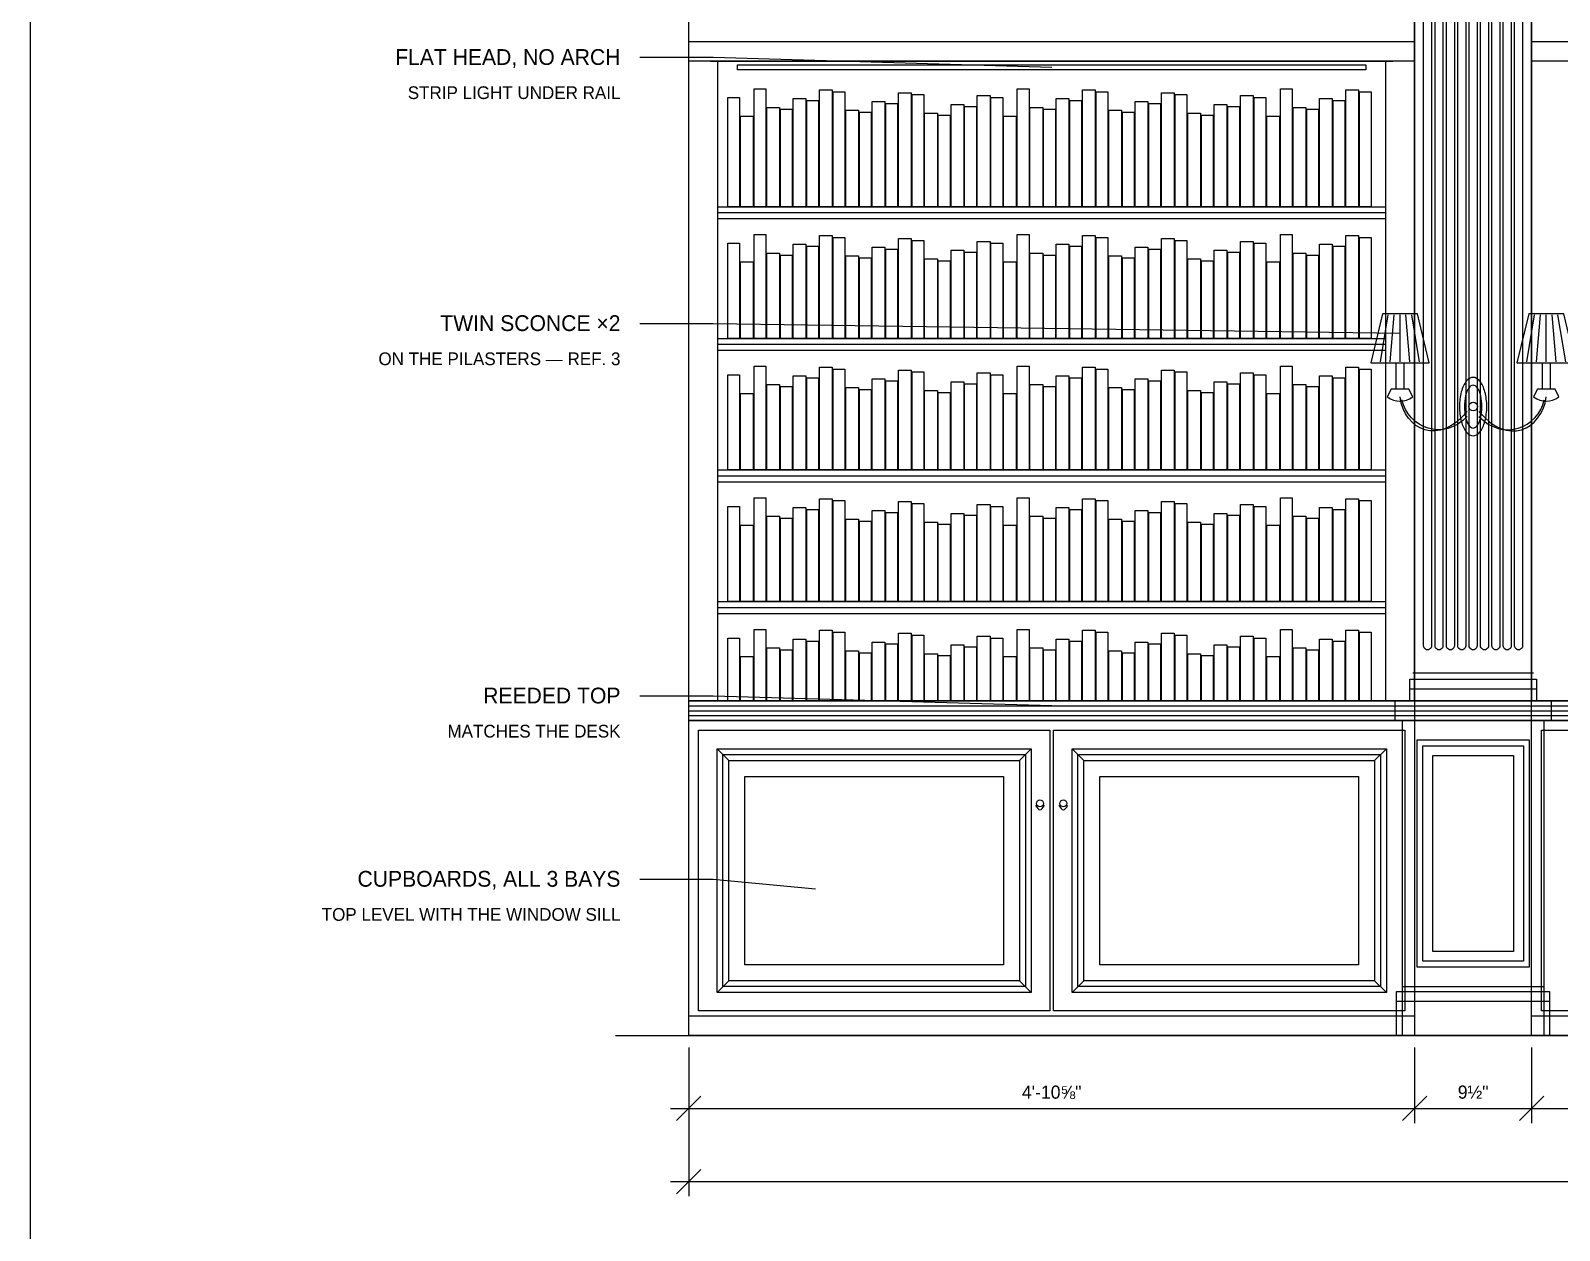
# Model space of a CAD drawing. Header units: inches. Extents: x 0.3 to 16.2, y 0.3 to 11.4.
# Drawn here: x 0.315 to 5.254, y 5.363 to 9.24 of the extents above; entities that cross this region are included whole.
import ezdxf
from ezdxf.enums import TextEntityAlignment as Align

# ---------------------------------------------------------------- set-up
doc = ezdxf.new("R2010")
doc.units = ezdxf.units.IN
doc.header["$LTSCALE"] = 0.009843
doc.header["$MEASUREMENT"] = 0
for name, color, linetype in [('DIMENSIONS', 1, 'Continuous'), ('GEOMETRY', 7, 'Continuous'), ('TEXT', 7, 'Continuous')]:
    doc.layers.add(name, color=color, linetype=linetype)

msp = doc.modelspace()

# ---------------------------------------------------------------- linework, layer by layer
at = {"layer": 'DIMENSIONS'}
for p, q in [((2.4409, 5.9543), (2.4409, 5.7102)), ((2.4409, 5.9543), (2.4409, 5.474)), ((4.7858, 5.9543), (4.7858, 5.7102)), ((5.1638, 5.9543), (5.1638, 5.7102)), ((2.4016, 5.7181), (2.4803, 5.7969)), ((4.7465, 5.7181), (4.8252, 5.7969)), ((5.1244, 5.7181), (5.2031, 5.7969)), ((2.3819, 5.7575), (9.6606, 5.7575)), ((2.4016, 5.4819), (2.4803, 5.5606)), ((2.3819, 5.5213), (9.6606, 5.5213))]:
    msp.add_line(p, q, dxfattribs=at)
at = {"layer": 'GEOMETRY'}
for p, q in [((2.5118, 9.1417), (4.715, 9.1417)), ((2.5354, 8.652), (4.6913, 8.652)), ((4.6756, 8.1701), (4.7008, 8.3213)), ((4.7071, 8.1701), (4.7197, 8.3213)), ((4.7386, 8.1701), (4.7386, 8.3213)), ((4.7701, 8.1701), (4.7575, 8.3213)), ((4.8016, 8.1701), (4.7764, 8.3213)), ((5.148, 8.1701), (5.1732, 8.3213)), ((5.1795, 8.1701), (5.1921, 8.3213)), ((5.211, 8.1701), (5.211, 8.3213)), ((5.2425, 8.1701), (5.2299, 8.3213)), ((5.274, 8.1701), (5.2488, 8.3213)), ((2.5354, 8.2268), (4.6913, 8.2268)), ((2.5354, 7.8016), (4.6913, 7.8016)), ((2.5354, 7.3764), (4.6913, 7.3764)), ((4.7795, 7.1654), (5.1701, 7.1654)), ((4.7701, 7.1134), (5.1795, 7.1134)), ((2.4409, 7.0583), (4.7858, 7.0583)), ((2.4409, 7.0425), (4.7858, 7.0425)), ((2.4409, 7.0268), (4.7858, 7.0268)), ((4.7228, 7.0583), (5.2268, 7.0583)), ((4.7228, 7.0425), (5.2268, 7.0425)), ((4.7228, 7.0268), (5.2268, 7.0268)), ((5.1638, 7.0583), (7.1937, 7.0583)), ((5.1638, 7.0425), (7.1937, 7.0425)), ((5.1638, 7.0268), (7.1937, 7.0268)), ((2.5323, 6.9197), (2.5701, 6.8819)), ((3.5472, 6.9197), (3.5094, 6.8819)), ((3.6795, 6.9197), (3.7173, 6.8819)), ((4.6945, 6.9197), (4.6567, 6.8819)), ((2.5323, 6.1323), (2.5701, 6.1701)), ((3.5472, 6.1323), (3.5094, 6.1701)), ((3.6795, 6.1323), (3.7173, 6.1701)), ((4.6945, 6.1323), (4.6567, 6.1701)), ((4.7465, 6.1512), (5.2031, 6.1512)), ((4.7276, 6.1039), (5.222, 6.1039)), ((2.4409, 6.0567), (4.7858, 6.0567)), ((5.1638, 6.0567), (7.1937, 6.0567)), ((2.2047, 5.9937), (9.8378, 5.9937))]:
    msp.add_line(p, q, dxfattribs=at)
for points in [[(0.315, 11.378), (16.2205, 11.378), (16.2205, 0.315), (0.315, 0.315), (0.315, 11.378)], [(2.4409, 9.8346), (4.7858, 9.8346), (4.7858, 7.074), (2.4409, 7.074), (2.4409, 9.8346)], [(4.7858, 9.8346), (5.1638, 9.8346), (5.1638, 7.074), (4.7858, 7.074), (4.7858, 9.8346)], [(5.1638, 9.8346), (7.1937, 9.8346), (7.1937, 7.074), (5.1638, 7.074), (5.1638, 9.8346)], [(4.815, 7.2522), (4.815, 9.5541)], [(4.8407, 9.5541), (4.8407, 7.2522)], [(4.8517, 7.2522), (4.8517, 9.5541)], [(4.8774, 9.5541), (4.8774, 7.2522)], [(4.8885, 7.2522), (4.8885, 9.5541)], [(4.9142, 9.5541), (4.9142, 7.2522)], [(4.9252, 7.2522), (4.9252, 9.5541)], [(4.9509, 9.5541), (4.9509, 7.2522)], [(4.9619, 7.2522), (4.9619, 9.5541)], [(4.9877, 9.5541), (4.9877, 7.2522)], [(4.9987, 7.2522), (4.9987, 9.5541)], [(5.0244, 9.5541), (5.0244, 7.2522)], [(5.0354, 7.2522), (5.0354, 9.5541)], [(5.0611, 9.5541), (5.0611, 7.2522)], [(5.0722, 7.2522), (5.0722, 9.5541)], [(5.0979, 9.5541), (5.0979, 7.2522)], [(5.1089, 7.2522), (5.1089, 9.5541)], [(5.1346, 9.5541), (5.1346, 7.2522)], [(2.4409, 9.2047), (4.7858, 9.2047), (4.7858, 9.1417), (2.4409, 9.1417), (2.4409, 9.2047)], [(5.1638, 9.2047), (7.1937, 9.2047), (7.1937, 9.1417), (5.1638, 9.1417), (5.1638, 9.2047)], [(3.6134, 9.1213), (2.5197, 9.1528), (2.2835, 9.1528)], [(2.5354, 9.1417), (4.6913, 9.1417), (4.6913, 7.074), (2.5354, 7.074), (2.5354, 9.1417)], [(2.5984, 9.1291), (4.6283, 9.1291), (4.6283, 9.1134), (2.5984, 9.1134), (2.5984, 9.1291)], [(2.652, 9.052), (2.6898, 9.052), (2.6898, 8.6709), (2.652, 8.6709), (2.652, 9.052)], [(2.863, 9.0488), (2.9039, 9.0488), (2.9039, 8.6709), (2.863, 8.6709), (2.863, 9.0488)], [(2.9071, 9.0425), (2.9449, 9.0425), (2.9449, 8.6709), (2.9071, 8.6709), (2.9071, 9.0425)], [(3.1181, 9.0394), (3.1591, 9.0394), (3.1591, 8.6709), (3.1181, 8.6709), (3.1181, 9.0394)], [(3.5024, 9.052), (3.5402, 9.052), (3.5402, 8.6709), (3.5024, 8.6709), (3.5024, 9.052)], [(3.7134, 9.0488), (3.7543, 9.0488), (3.7543, 8.6709), (3.7134, 8.6709), (3.7134, 9.0488)], [(3.7575, 9.0425), (3.7953, 9.0425), (3.7953, 8.6709), (3.7575, 8.6709), (3.7575, 9.0425)], [(3.9685, 9.0394), (4.0094, 9.0394), (4.0094, 8.6709), (3.9685, 8.6709), (3.9685, 9.0394)], [(4.3528, 9.052), (4.3906, 9.052), (4.3906, 8.6709), (4.3528, 8.6709), (4.3528, 9.052)], [(4.5638, 9.0488), (4.6047, 9.0488), (4.6047, 8.6709), (4.5638, 8.6709), (4.5638, 9.0488)], [(4.6079, 9.0425), (4.6457, 9.0425), (4.6457, 8.6709), (4.6079, 8.6709), (4.6079, 9.0425)], [(2.5669, 9.0236), (2.6047, 9.0236), (2.6047, 8.6709), (2.5669, 8.6709), (2.5669, 9.0236)], [(2.6929, 8.9921), (2.7339, 8.9921), (2.7339, 8.6709), (2.6929, 8.6709), (2.6929, 8.9921)], [(2.778, 9.0205), (2.8189, 9.0205), (2.8189, 8.6709), (2.778, 8.6709), (2.778, 9.0205)], [(2.822, 9.0142), (2.8598, 9.0142), (2.8598, 8.6709), (2.822, 8.6709), (2.822, 9.0142)], [(3.0331, 9.011), (3.074, 9.011), (3.074, 8.6709), (3.0331, 8.6709), (3.0331, 9.011)], [(3.0772, 9.0047), (3.115, 9.0047), (3.115, 8.6709), (3.0772, 8.6709), (3.0772, 9.0047)], [(3.1622, 9.0331), (3.2, 9.0331), (3.2, 8.6709), (3.1622, 8.6709), (3.1622, 9.0331)], [(3.2882, 9.0016), (3.3291, 9.0016), (3.3291, 8.6709), (3.2882, 8.6709), (3.2882, 9.0016)], [(3.3323, 8.9953), (3.3701, 8.9953), (3.3701, 8.6709), (3.3323, 8.6709), (3.3323, 8.9953)], [(3.3732, 9.0299), (3.4142, 9.0299), (3.4142, 8.6709), (3.3732, 8.6709), (3.3732, 9.0299)], [(3.4173, 9.0236), (3.4551, 9.0236), (3.4551, 8.6709), (3.4173, 8.6709), (3.4173, 9.0236)], [(3.5433, 8.9921), (3.5843, 8.9921), (3.5843, 8.6709), (3.5433, 8.6709), (3.5433, 8.9921)], [(3.6283, 9.0205), (3.6693, 9.0205), (3.6693, 8.6709), (3.6283, 8.6709), (3.6283, 9.0205)], [(3.6724, 9.0142), (3.7102, 9.0142), (3.7102, 8.6709), (3.6724, 8.6709), (3.6724, 9.0142)], [(3.8835, 9.011), (3.9244, 9.011), (3.9244, 8.6709), (3.8835, 8.6709), (3.8835, 9.011)], [(3.9276, 9.0047), (3.9654, 9.0047), (3.9654, 8.6709), (3.9276, 8.6709), (3.9276, 9.0047)], [(4.0126, 9.0331), (4.0504, 9.0331), (4.0504, 8.6709), (4.0126, 8.6709), (4.0126, 9.0331)], [(4.1386, 9.0016), (4.1795, 9.0016), (4.1795, 8.6709), (4.1386, 8.6709), (4.1386, 9.0016)], [(4.1827, 8.9953), (4.2205, 8.9953), (4.2205, 8.6709), (4.1827, 8.6709), (4.1827, 8.9953)], [(4.2236, 9.0299), (4.2646, 9.0299), (4.2646, 8.6709), (4.2236, 8.6709), (4.2236, 9.0299)], [(4.2677, 9.0236), (4.3055, 9.0236), (4.3055, 8.6709), (4.2677, 8.6709), (4.2677, 9.0236)], [(4.3937, 8.9921), (4.4346, 8.9921), (4.4346, 8.6709), (4.3937, 8.6709), (4.3937, 8.9921)], [(4.4787, 9.0205), (4.5197, 9.0205), (4.5197, 8.6709), (4.4787, 8.6709), (4.4787, 9.0205)], [(4.5228, 9.0142), (4.5606, 9.0142), (4.5606, 8.6709), (4.5228, 8.6709), (4.5228, 9.0142)], [(2.6079, 8.9638), (2.6488, 8.9638), (2.6488, 8.6709), (2.6079, 8.6709), (2.6079, 8.9638)], [(2.737, 8.9858), (2.7748, 8.9858), (2.7748, 8.6709), (2.737, 8.6709), (2.737, 8.9858)], [(2.948, 8.9827), (2.989, 8.9827), (2.989, 8.6709), (2.948, 8.6709), (2.948, 8.9827)], [(2.9921, 8.9764), (3.0299, 8.9764), (3.0299, 8.6709), (2.9921, 8.6709), (2.9921, 8.9764)], [(3.2031, 8.9732), (3.2441, 8.9732), (3.2441, 8.6709), (3.2031, 8.6709), (3.2031, 8.9732)], [(3.2472, 8.9669), (3.285, 8.9669), (3.285, 8.6709), (3.2472, 8.6709), (3.2472, 8.9669)], [(3.4583, 8.9638), (3.4992, 8.9638), (3.4992, 8.6709), (3.4583, 8.6709), (3.4583, 8.9638)], [(3.5874, 8.9858), (3.6252, 8.9858), (3.6252, 8.6709), (3.5874, 8.6709), (3.5874, 8.9858)], [(3.7984, 8.9827), (3.8394, 8.9827), (3.8394, 8.6709), (3.7984, 8.6709), (3.7984, 8.9827)], [(3.8425, 8.9764), (3.8803, 8.9764), (3.8803, 8.6709), (3.8425, 8.6709), (3.8425, 8.9764)], [(4.0535, 8.9732), (4.0945, 8.9732), (4.0945, 8.6709), (4.0535, 8.6709), (4.0535, 8.9732)], [(4.0976, 8.9669), (4.1354, 8.9669), (4.1354, 8.6709), (4.0976, 8.6709), (4.0976, 8.9669)], [(4.3087, 8.9638), (4.3496, 8.9638), (4.3496, 8.6709), (4.3087, 8.6709), (4.3087, 8.9638)], [(4.4378, 8.9858), (4.4756, 8.9858), (4.4756, 8.6709), (4.4378, 8.6709), (4.4378, 8.9858)], [(2.5354, 8.6709), (4.6913, 8.6709), (4.6913, 8.6315), (2.5354, 8.6315), (2.5354, 8.6709)], [(2.5669, 8.5528), (2.6047, 8.5528), (2.6047, 8.2457), (2.5669, 8.2457), (2.5669, 8.5528)], [(2.652, 8.5811), (2.6898, 8.5811), (2.6898, 8.2457), (2.652, 8.2457), (2.652, 8.5811)], [(2.778, 8.5496), (2.8189, 8.5496), (2.8189, 8.2457), (2.778, 8.2457), (2.778, 8.5496)], [(2.863, 8.578), (2.9039, 8.578), (2.9039, 8.2457), (2.863, 8.2457), (2.863, 8.578)], [(2.9071, 8.5717), (2.9449, 8.5717), (2.9449, 8.2457), (2.9071, 8.2457), (2.9071, 8.5717)], [(3.1181, 8.5685), (3.1591, 8.5685), (3.1591, 8.2457), (3.1181, 8.2457), (3.1181, 8.5685)], [(3.1622, 8.5622), (3.2, 8.5622), (3.2, 8.2457), (3.1622, 8.2457), (3.1622, 8.5622)], [(3.3732, 8.5591), (3.4142, 8.5591), (3.4142, 8.2457), (3.3732, 8.2457), (3.3732, 8.5591)], [(3.4173, 8.5528), (3.4551, 8.5528), (3.4551, 8.2457), (3.4173, 8.2457), (3.4173, 8.5528)], [(3.5024, 8.5811), (3.5402, 8.5811), (3.5402, 8.2457), (3.5024, 8.2457), (3.5024, 8.5811)], [(3.6283, 8.5496), (3.6693, 8.5496), (3.6693, 8.2457), (3.6283, 8.2457), (3.6283, 8.5496)], [(3.7134, 8.578), (3.7543, 8.578), (3.7543, 8.2457), (3.7134, 8.2457), (3.7134, 8.578)], [(3.7575, 8.5717), (3.7953, 8.5717), (3.7953, 8.2457), (3.7575, 8.2457), (3.7575, 8.5717)], [(3.9685, 8.5685), (4.0094, 8.5685), (4.0094, 8.2457), (3.9685, 8.2457), (3.9685, 8.5685)], [(4.0126, 8.5622), (4.0504, 8.5622), (4.0504, 8.2457), (4.0126, 8.2457), (4.0126, 8.5622)], [(4.2236, 8.5591), (4.2646, 8.5591), (4.2646, 8.2457), (4.2236, 8.2457), (4.2236, 8.5591)], [(4.2677, 8.5528), (4.3055, 8.5528), (4.3055, 8.2457), (4.2677, 8.2457), (4.2677, 8.5528)], [(4.3528, 8.5811), (4.3906, 8.5811), (4.3906, 8.2457), (4.3528, 8.2457), (4.3528, 8.5811)], [(4.4787, 8.5496), (4.5197, 8.5496), (4.5197, 8.2457), (4.4787, 8.2457), (4.4787, 8.5496)], [(4.5638, 8.578), (4.6047, 8.578), (4.6047, 8.2457), (4.5638, 8.2457), (4.5638, 8.578)], [(4.6079, 8.5717), (4.6457, 8.5717), (4.6457, 8.2457), (4.6079, 8.2457), (4.6079, 8.5717)], [(2.6929, 8.5213), (2.7339, 8.5213), (2.7339, 8.2457), (2.6929, 8.2457), (2.6929, 8.5213)], [(2.737, 8.515), (2.7748, 8.515), (2.7748, 8.2457), (2.737, 8.2457), (2.737, 8.515)], [(2.822, 8.5433), (2.8598, 8.5433), (2.8598, 8.2457), (2.822, 8.2457), (2.822, 8.5433)], [(2.948, 8.5118), (2.989, 8.5118), (2.989, 8.2457), (2.948, 8.2457), (2.948, 8.5118)], [(2.9921, 8.5055), (3.0299, 8.5055), (3.0299, 8.2457), (2.9921, 8.2457), (2.9921, 8.5055)], [(3.0331, 8.5402), (3.074, 8.5402), (3.074, 8.2457), (3.0331, 8.2457), (3.0331, 8.5402)], [(3.0772, 8.5339), (3.115, 8.5339), (3.115, 8.2457), (3.0772, 8.2457), (3.0772, 8.5339)], [(3.2031, 8.5024), (3.2441, 8.5024), (3.2441, 8.2457), (3.2031, 8.2457), (3.2031, 8.5024)], [(3.2472, 8.4961), (3.285, 8.4961), (3.285, 8.2457), (3.2472, 8.2457), (3.2472, 8.4961)], [(3.2882, 8.5307), (3.3291, 8.5307), (3.3291, 8.2457), (3.2882, 8.2457), (3.2882, 8.5307)], [(3.3323, 8.5244), (3.3701, 8.5244), (3.3701, 8.2457), (3.3323, 8.2457), (3.3323, 8.5244)], [(3.5433, 8.5213), (3.5843, 8.5213), (3.5843, 8.2457), (3.5433, 8.2457), (3.5433, 8.5213)], [(3.5874, 8.515), (3.6252, 8.515), (3.6252, 8.2457), (3.5874, 8.2457), (3.5874, 8.515)], [(3.6724, 8.5433), (3.7102, 8.5433), (3.7102, 8.2457), (3.6724, 8.2457), (3.6724, 8.5433)], [(3.7984, 8.5118), (3.8394, 8.5118), (3.8394, 8.2457), (3.7984, 8.2457), (3.7984, 8.5118)], [(3.8425, 8.5055), (3.8803, 8.5055), (3.8803, 8.2457), (3.8425, 8.2457), (3.8425, 8.5055)], [(3.8835, 8.5402), (3.9244, 8.5402), (3.9244, 8.2457), (3.8835, 8.2457), (3.8835, 8.5402)], [(3.9276, 8.5339), (3.9654, 8.5339), (3.9654, 8.2457), (3.9276, 8.2457), (3.9276, 8.5339)], [(4.0535, 8.5024), (4.0945, 8.5024), (4.0945, 8.2457), (4.0535, 8.2457), (4.0535, 8.5024)], [(4.0976, 8.4961), (4.1354, 8.4961), (4.1354, 8.2457), (4.0976, 8.2457), (4.0976, 8.4961)], [(4.1386, 8.5307), (4.1795, 8.5307), (4.1795, 8.2457), (4.1386, 8.2457), (4.1386, 8.5307)], [(4.1827, 8.5244), (4.2205, 8.5244), (4.2205, 8.2457), (4.1827, 8.2457), (4.1827, 8.5244)], [(4.3937, 8.5213), (4.4346, 8.5213), (4.4346, 8.2457), (4.3937, 8.2457), (4.3937, 8.5213)], [(4.4378, 8.515), (4.4756, 8.515), (4.4756, 8.2457), (4.4378, 8.2457), (4.4378, 8.515)], [(4.5228, 8.5433), (4.5606, 8.5433), (4.5606, 8.2457), (4.5228, 8.2457), (4.5228, 8.5433)], [(2.6079, 8.4929), (2.6488, 8.4929), (2.6488, 8.2457), (2.6079, 8.2457), (2.6079, 8.4929)], [(3.4583, 8.4929), (3.4992, 8.4929), (3.4992, 8.2457), (3.4583, 8.2457), (3.4583, 8.4929)], [(4.3087, 8.4929), (4.3496, 8.4929), (4.3496, 8.2457), (4.3087, 8.2457), (4.3087, 8.4929)], [(4.6441, 8.1669), (4.8331, 8.1669), (4.7953, 8.3244), (4.6819, 8.3244), (4.6441, 8.1669)], [(5.1165, 8.1669), (5.3055, 8.1669), (5.2677, 8.3244), (5.1543, 8.3244), (5.1165, 8.1669)], [(4.7386, 8.2614), (2.5197, 8.2929), (2.2835, 8.2929)], [(2.5354, 8.2457), (4.6913, 8.2457), (4.6913, 8.2063), (2.5354, 8.2063), (2.5354, 8.2457)], [(2.652, 8.1559), (2.6898, 8.1559), (2.6898, 7.8205), (2.652, 7.8205), (2.652, 8.1559)], [(2.863, 8.1528), (2.9039, 8.1528), (2.9039, 7.8205), (2.863, 7.8205), (2.863, 8.1528)], [(3.5024, 8.1559), (3.5402, 8.1559), (3.5402, 7.8205), (3.5024, 7.8205), (3.5024, 8.1559)], [(3.7134, 8.1528), (3.7543, 8.1528), (3.7543, 7.8205), (3.7134, 7.8205), (3.7134, 8.1528)], [(4.3528, 8.1559), (4.3906, 8.1559), (4.3906, 7.8205), (4.3528, 7.8205), (4.3528, 8.1559)], [(4.5638, 8.1528), (4.6047, 8.1528), (4.6047, 7.8205), (4.5638, 7.8205), (4.5638, 8.1528)], [(4.726, 8.1669), (4.7512, 8.1669), (4.7512, 8.0819), (4.726, 8.0819), (4.726, 8.1669)], [(5.1984, 8.1669), (5.2236, 8.1669), (5.2236, 8.0819), (5.1984, 8.0819), (5.1984, 8.1669)], [(2.5669, 8.1276), (2.6047, 8.1276), (2.6047, 7.8205), (2.5669, 7.8205), (2.5669, 8.1276)], [(2.778, 8.1244), (2.8189, 8.1244), (2.8189, 7.8205), (2.778, 7.8205), (2.778, 8.1244)], [(2.822, 8.1181), (2.8598, 8.1181), (2.8598, 7.8205), (2.822, 7.8205), (2.822, 8.1181)], [(2.9071, 8.1465), (2.9449, 8.1465), (2.9449, 7.8205), (2.9071, 7.8205), (2.9071, 8.1465)], [(3.0331, 8.115), (3.074, 8.115), (3.074, 7.8205), (3.0331, 7.8205), (3.0331, 8.115)], [(3.0772, 8.1087), (3.115, 8.1087), (3.115, 7.8205), (3.0772, 7.8205), (3.0772, 8.1087)], [(3.1181, 8.1433), (3.1591, 8.1433), (3.1591, 7.8205), (3.1181, 7.8205), (3.1181, 8.1433)], [(3.1622, 8.137), (3.2, 8.137), (3.2, 7.8205), (3.1622, 7.8205), (3.1622, 8.137)], [(3.2882, 8.1055), (3.3291, 8.1055), (3.3291, 7.8205), (3.2882, 7.8205), (3.2882, 8.1055)], [(3.3732, 8.1339), (3.4142, 8.1339), (3.4142, 7.8205), (3.3732, 7.8205), (3.3732, 8.1339)], [(3.4173, 8.1276), (3.4551, 8.1276), (3.4551, 7.8205), (3.4173, 7.8205), (3.4173, 8.1276)], [(3.6283, 8.1244), (3.6693, 8.1244), (3.6693, 7.8205), (3.6283, 7.8205), (3.6283, 8.1244)], [(3.6724, 8.1181), (3.7102, 8.1181), (3.7102, 7.8205), (3.6724, 7.8205), (3.6724, 8.1181)], [(3.7575, 8.1465), (3.7953, 8.1465), (3.7953, 7.8205), (3.7575, 7.8205), (3.7575, 8.1465)], [(3.8835, 8.115), (3.9244, 8.115), (3.9244, 7.8205), (3.8835, 7.8205), (3.8835, 8.115)], [(3.9276, 8.1087), (3.9654, 8.1087), (3.9654, 7.8205), (3.9276, 7.8205), (3.9276, 8.1087)], [(3.9685, 8.1433), (4.0094, 8.1433), (4.0094, 7.8205), (3.9685, 7.8205), (3.9685, 8.1433)], [(4.0126, 8.137), (4.0504, 8.137), (4.0504, 7.8205), (4.0126, 7.8205), (4.0126, 8.137)], [(4.1386, 8.1055), (4.1795, 8.1055), (4.1795, 7.8205), (4.1386, 7.8205), (4.1386, 8.1055)], [(4.2236, 8.1339), (4.2646, 8.1339), (4.2646, 7.8205), (4.2236, 7.8205), (4.2236, 8.1339)], [(4.2677, 8.1276), (4.3055, 8.1276), (4.3055, 7.8205), (4.2677, 7.8205), (4.2677, 8.1276)], [(4.4787, 8.1244), (4.5197, 8.1244), (4.5197, 7.8205), (4.4787, 7.8205), (4.4787, 8.1244)], [(4.5228, 8.1181), (4.5606, 8.1181), (4.5606, 7.8205), (4.5228, 7.8205), (4.5228, 8.1181)], [(4.6079, 8.1465), (4.6457, 8.1465), (4.6457, 7.8205), (4.6079, 7.8205), (4.6079, 8.1465)], [(2.6079, 8.0677), (2.6488, 8.0677), (2.6488, 7.8205), (2.6079, 7.8205), (2.6079, 8.0677)], [(2.6929, 8.0961), (2.7339, 8.0961), (2.7339, 7.8205), (2.6929, 7.8205), (2.6929, 8.0961)], [(2.737, 8.0898), (2.7748, 8.0898), (2.7748, 7.8205), (2.737, 7.8205), (2.737, 8.0898)], [(2.948, 8.0866), (2.989, 8.0866), (2.989, 7.8205), (2.948, 7.8205), (2.948, 8.0866)], [(2.9921, 8.0803), (3.0299, 8.0803), (3.0299, 7.8205), (2.9921, 7.8205), (2.9921, 8.0803)], [(3.2031, 8.0772), (3.2441, 8.0772), (3.2441, 7.8205), (3.2031, 7.8205), (3.2031, 8.0772)], [(3.2472, 8.0709), (3.285, 8.0709), (3.285, 7.8205), (3.2472, 7.8205), (3.2472, 8.0709)], [(3.3323, 8.0992), (3.3701, 8.0992), (3.3701, 7.8205), (3.3323, 7.8205), (3.3323, 8.0992)], [(3.4583, 8.0677), (3.4992, 8.0677), (3.4992, 7.8205), (3.4583, 7.8205), (3.4583, 8.0677)], [(3.5433, 8.0961), (3.5843, 8.0961), (3.5843, 7.8205), (3.5433, 7.8205), (3.5433, 8.0961)], [(3.5874, 8.0898), (3.6252, 8.0898), (3.6252, 7.8205), (3.5874, 7.8205), (3.5874, 8.0898)], [(3.7984, 8.0866), (3.8394, 8.0866), (3.8394, 7.8205), (3.7984, 7.8205), (3.7984, 8.0866)], [(3.8425, 8.0803), (3.8803, 8.0803), (3.8803, 7.8205), (3.8425, 7.8205), (3.8425, 8.0803)], [(4.0535, 8.0772), (4.0945, 8.0772), (4.0945, 7.8205), (4.0535, 7.8205), (4.0535, 8.0772)], [(4.0976, 8.0709), (4.1354, 8.0709), (4.1354, 7.8205), (4.0976, 7.8205), (4.0976, 8.0709)], [(4.1827, 8.0992), (4.2205, 8.0992), (4.2205, 7.8205), (4.1827, 7.8205), (4.1827, 8.0992)], [(4.3087, 8.0677), (4.3496, 8.0677), (4.3496, 7.8205), (4.3087, 7.8205), (4.3087, 8.0677)], [(4.3937, 8.0961), (4.4346, 8.0961), (4.4346, 7.8205), (4.3937, 7.8205), (4.3937, 8.0961)], [(4.4378, 8.0898), (4.4756, 8.0898), (4.4756, 7.8205), (4.4378, 7.8205), (4.4378, 8.0898)], [(4.7795, 8.0567), (4.7669, 8.0819), (4.7102, 8.0819), (4.6976, 8.0567)], [(5.252, 8.0567), (5.2394, 8.0819), (5.1827, 8.0819), (5.1701, 8.0567)], [(2.5354, 7.8205), (4.6913, 7.8205), (4.6913, 7.7811), (2.5354, 7.7811), (2.5354, 7.8205)], [(2.652, 7.7307), (2.6898, 7.7307), (2.6898, 7.3953), (2.652, 7.3953), (2.652, 7.7307)], [(2.863, 7.7276), (2.9039, 7.7276), (2.9039, 7.3953), (2.863, 7.3953), (2.863, 7.7276)], [(2.9071, 7.7213), (2.9449, 7.7213), (2.9449, 7.3953), (2.9071, 7.3953), (2.9071, 7.7213)], [(3.1181, 7.7181), (3.1591, 7.7181), (3.1591, 7.3953), (3.1181, 7.3953), (3.1181, 7.7181)], [(3.1622, 7.7118), (3.2, 7.7118), (3.2, 7.3953), (3.1622, 7.3953), (3.1622, 7.7118)], [(3.3732, 7.7087), (3.4142, 7.7087), (3.4142, 7.3953), (3.3732, 7.3953), (3.3732, 7.7087)], [(3.5024, 7.7307), (3.5402, 7.7307), (3.5402, 7.3953), (3.5024, 7.3953), (3.5024, 7.7307)], [(3.7134, 7.7276), (3.7543, 7.7276), (3.7543, 7.3953), (3.7134, 7.3953), (3.7134, 7.7276)], [(3.7575, 7.7213), (3.7953, 7.7213), (3.7953, 7.3953), (3.7575, 7.3953), (3.7575, 7.7213)], [(3.9685, 7.7181), (4.0094, 7.7181), (4.0094, 7.3953), (3.9685, 7.3953), (3.9685, 7.7181)], [(4.0126, 7.7118), (4.0504, 7.7118), (4.0504, 7.3953), (4.0126, 7.3953), (4.0126, 7.7118)], [(4.2236, 7.7087), (4.2646, 7.7087), (4.2646, 7.3953), (4.2236, 7.3953), (4.2236, 7.7087)], [(4.3528, 7.7307), (4.3906, 7.7307), (4.3906, 7.3953), (4.3528, 7.3953), (4.3528, 7.7307)], [(4.5638, 7.7276), (4.6047, 7.7276), (4.6047, 7.3953), (4.5638, 7.3953), (4.5638, 7.7276)], [(4.6079, 7.7213), (4.6457, 7.7213), (4.6457, 7.3953), (4.6079, 7.3953), (4.6079, 7.7213)], [(2.5669, 7.7024), (2.6047, 7.7024), (2.6047, 7.3953), (2.5669, 7.3953), (2.5669, 7.7024)], [(2.6929, 7.6709), (2.7339, 7.6709), (2.7339, 7.3953), (2.6929, 7.3953), (2.6929, 7.6709)], [(2.737, 7.6646), (2.7748, 7.6646), (2.7748, 7.3953), (2.737, 7.3953), (2.737, 7.6646)], [(2.778, 7.6992), (2.8189, 7.6992), (2.8189, 7.3953), (2.778, 7.3953), (2.778, 7.6992)], [(2.822, 7.6929), (2.8598, 7.6929), (2.8598, 7.3953), (2.822, 7.3953), (2.822, 7.6929)], [(2.948, 7.6614), (2.989, 7.6614), (2.989, 7.3953), (2.948, 7.3953), (2.948, 7.6614)], [(2.9921, 7.6551), (3.0299, 7.6551), (3.0299, 7.3953), (2.9921, 7.3953), (2.9921, 7.6551)], [(3.0331, 7.6898), (3.074, 7.6898), (3.074, 7.3953), (3.0331, 7.3953), (3.0331, 7.6898)], [(3.0772, 7.6835), (3.115, 7.6835), (3.115, 7.3953), (3.0772, 7.3953), (3.0772, 7.6835)], [(3.2882, 7.6803), (3.3291, 7.6803), (3.3291, 7.3953), (3.2882, 7.3953), (3.2882, 7.6803)], [(3.3323, 7.674), (3.3701, 7.674), (3.3701, 7.3953), (3.3323, 7.3953), (3.3323, 7.674)], [(3.4173, 7.7024), (3.4551, 7.7024), (3.4551, 7.3953), (3.4173, 7.3953), (3.4173, 7.7024)], [(3.5433, 7.6709), (3.5843, 7.6709), (3.5843, 7.3953), (3.5433, 7.3953), (3.5433, 7.6709)], [(3.5874, 7.6646), (3.6252, 7.6646), (3.6252, 7.3953), (3.5874, 7.3953), (3.5874, 7.6646)], [(3.6283, 7.6992), (3.6693, 7.6992), (3.6693, 7.3953), (3.6283, 7.3953), (3.6283, 7.6992)], [(3.6724, 7.6929), (3.7102, 7.6929), (3.7102, 7.3953), (3.6724, 7.3953), (3.6724, 7.6929)], [(3.7984, 7.6614), (3.8394, 7.6614), (3.8394, 7.3953), (3.7984, 7.3953), (3.7984, 7.6614)], [(3.8425, 7.6551), (3.8803, 7.6551), (3.8803, 7.3953), (3.8425, 7.3953), (3.8425, 7.6551)], [(3.8835, 7.6898), (3.9244, 7.6898), (3.9244, 7.3953), (3.8835, 7.3953), (3.8835, 7.6898)], [(3.9276, 7.6835), (3.9654, 7.6835), (3.9654, 7.3953), (3.9276, 7.3953), (3.9276, 7.6835)], [(4.1386, 7.6803), (4.1795, 7.6803), (4.1795, 7.3953), (4.1386, 7.3953), (4.1386, 7.6803)], [(4.1827, 7.674), (4.2205, 7.674), (4.2205, 7.3953), (4.1827, 7.3953), (4.1827, 7.674)], [(4.2677, 7.7024), (4.3055, 7.7024), (4.3055, 7.3953), (4.2677, 7.3953), (4.2677, 7.7024)], [(4.3937, 7.6709), (4.4346, 7.6709), (4.4346, 7.3953), (4.3937, 7.3953), (4.3937, 7.6709)], [(4.4378, 7.6646), (4.4756, 7.6646), (4.4756, 7.3953), (4.4378, 7.3953), (4.4378, 7.6646)], [(4.4787, 7.6992), (4.5197, 7.6992), (4.5197, 7.3953), (4.4787, 7.3953), (4.4787, 7.6992)], [(4.5228, 7.6929), (4.5606, 7.6929), (4.5606, 7.3953), (4.5228, 7.3953), (4.5228, 7.6929)], [(2.6079, 7.6425), (2.6488, 7.6425), (2.6488, 7.3953), (2.6079, 7.3953), (2.6079, 7.6425)], [(3.2031, 7.652), (3.2441, 7.652), (3.2441, 7.3953), (3.2031, 7.3953), (3.2031, 7.652)], [(3.2472, 7.6457), (3.285, 7.6457), (3.285, 7.3953), (3.2472, 7.3953), (3.2472, 7.6457)], [(3.4583, 7.6425), (3.4992, 7.6425), (3.4992, 7.3953), (3.4583, 7.3953), (3.4583, 7.6425)], [(4.0535, 7.652), (4.0945, 7.652), (4.0945, 7.3953), (4.0535, 7.3953), (4.0535, 7.652)], [(4.0976, 7.6457), (4.1354, 7.6457), (4.1354, 7.3953), (4.0976, 7.3953), (4.0976, 7.6457)], [(4.3087, 7.6425), (4.3496, 7.6425), (4.3496, 7.3953), (4.3087, 7.3953), (4.3087, 7.6425)], [(2.5354, 7.3953), (4.6913, 7.3953), (4.6913, 7.3559), (2.5354, 7.3559), (2.5354, 7.3953)], [(2.5669, 7.2772), (2.6047, 7.2772), (2.6047, 7.074), (2.5669, 7.074), (2.5669, 7.2772)], [(2.652, 7.3055), (2.6898, 7.3055), (2.6898, 7.074), (2.652, 7.074), (2.652, 7.3055)], [(2.778, 7.274), (2.8189, 7.274), (2.8189, 7.074), (2.778, 7.074), (2.778, 7.274)], [(2.822, 7.2677), (2.8598, 7.2677), (2.8598, 7.074), (2.822, 7.074), (2.822, 7.2677)], [(2.863, 7.3024), (2.9039, 7.3024), (2.9039, 7.074), (2.863, 7.074), (2.863, 7.3024)], [(2.9071, 7.2961), (2.9449, 7.2961), (2.9449, 7.074), (2.9071, 7.074), (2.9071, 7.2961)], [(3.0331, 7.2646), (3.074, 7.2646), (3.074, 7.074), (3.0331, 7.074), (3.0331, 7.2646)], [(3.1181, 7.2929), (3.1591, 7.2929), (3.1591, 7.074), (3.1181, 7.074), (3.1181, 7.2929)], [(3.1622, 7.2866), (3.2, 7.2866), (3.2, 7.074), (3.1622, 7.074), (3.1622, 7.2866)], [(3.3732, 7.2835), (3.4142, 7.2835), (3.4142, 7.074), (3.3732, 7.074), (3.3732, 7.2835)], [(3.4173, 7.2772), (3.4551, 7.2772), (3.4551, 7.074), (3.4173, 7.074), (3.4173, 7.2772)], [(3.5024, 7.3055), (3.5402, 7.3055), (3.5402, 7.074), (3.5024, 7.074), (3.5024, 7.3055)], [(3.6283, 7.274), (3.6693, 7.274), (3.6693, 7.074), (3.6283, 7.074), (3.6283, 7.274)], [(3.6724, 7.2677), (3.7102, 7.2677), (3.7102, 7.074), (3.6724, 7.074), (3.6724, 7.2677)], [(3.7134, 7.3024), (3.7543, 7.3024), (3.7543, 7.074), (3.7134, 7.074), (3.7134, 7.3024)], [(3.7575, 7.2961), (3.7953, 7.2961), (3.7953, 7.074), (3.7575, 7.074), (3.7575, 7.2961)], [(3.8835, 7.2646), (3.9244, 7.2646), (3.9244, 7.074), (3.8835, 7.074), (3.8835, 7.2646)], [(3.9685, 7.2929), (4.0094, 7.2929), (4.0094, 7.074), (3.9685, 7.074), (3.9685, 7.2929)], [(4.0126, 7.2866), (4.0504, 7.2866), (4.0504, 7.074), (4.0126, 7.074), (4.0126, 7.2866)], [(4.2236, 7.2835), (4.2646, 7.2835), (4.2646, 7.074), (4.2236, 7.074), (4.2236, 7.2835)], [(4.2677, 7.2772), (4.3055, 7.2772), (4.3055, 7.074), (4.2677, 7.074), (4.2677, 7.2772)], [(4.3528, 7.3055), (4.3906, 7.3055), (4.3906, 7.074), (4.3528, 7.074), (4.3528, 7.3055)], [(4.4787, 7.274), (4.5197, 7.274), (4.5197, 7.074), (4.4787, 7.074), (4.4787, 7.274)], [(4.5228, 7.2677), (4.5606, 7.2677), (4.5606, 7.074), (4.5228, 7.074), (4.5228, 7.2677)], [(4.5638, 7.3024), (4.6047, 7.3024), (4.6047, 7.074), (4.5638, 7.074), (4.5638, 7.3024)], [(4.6079, 7.2961), (4.6457, 7.2961), (4.6457, 7.074), (4.6079, 7.074), (4.6079, 7.2961)], [(2.6079, 7.2173), (2.6488, 7.2173), (2.6488, 7.074), (2.6079, 7.074), (2.6079, 7.2173)], [(2.6929, 7.2457), (2.7339, 7.2457), (2.7339, 7.074), (2.6929, 7.074), (2.6929, 7.2457)], [(2.737, 7.2394), (2.7748, 7.2394), (2.7748, 7.074), (2.737, 7.074), (2.737, 7.2394)], [(2.948, 7.2362), (2.989, 7.2362), (2.989, 7.074), (2.948, 7.074), (2.948, 7.2362)], [(2.9921, 7.2299), (3.0299, 7.2299), (3.0299, 7.074), (2.9921, 7.074), (2.9921, 7.2299)], [(3.0772, 7.2583), (3.115, 7.2583), (3.115, 7.074), (3.0772, 7.074), (3.0772, 7.2583)], [(3.2031, 7.2268), (3.2441, 7.2268), (3.2441, 7.074), (3.2031, 7.074), (3.2031, 7.2268)], [(3.2472, 7.2205), (3.285, 7.2205), (3.285, 7.074), (3.2472, 7.074), (3.2472, 7.2205)], [(3.2882, 7.2551), (3.3291, 7.2551), (3.3291, 7.074), (3.2882, 7.074), (3.2882, 7.2551)], [(3.3323, 7.2488), (3.3701, 7.2488), (3.3701, 7.074), (3.3323, 7.074), (3.3323, 7.2488)], [(3.4583, 7.2173), (3.4992, 7.2173), (3.4992, 7.074), (3.4583, 7.074), (3.4583, 7.2173)], [(3.5433, 7.2457), (3.5843, 7.2457), (3.5843, 7.074), (3.5433, 7.074), (3.5433, 7.2457)], [(3.5874, 7.2394), (3.6252, 7.2394), (3.6252, 7.074), (3.5874, 7.074), (3.5874, 7.2394)], [(3.7984, 7.2362), (3.8394, 7.2362), (3.8394, 7.074), (3.7984, 7.074), (3.7984, 7.2362)], [(3.8425, 7.2299), (3.8803, 7.2299), (3.8803, 7.074), (3.8425, 7.074), (3.8425, 7.2299)], [(3.9276, 7.2583), (3.9654, 7.2583), (3.9654, 7.074), (3.9276, 7.074), (3.9276, 7.2583)], [(4.0535, 7.2268), (4.0945, 7.2268), (4.0945, 7.074), (4.0535, 7.074), (4.0535, 7.2268)], [(4.0976, 7.2205), (4.1354, 7.2205), (4.1354, 7.074), (4.0976, 7.074), (4.0976, 7.2205)], [(4.1386, 7.2551), (4.1795, 7.2551), (4.1795, 7.074), (4.1386, 7.074), (4.1386, 7.2551)], [(4.1827, 7.2488), (4.2205, 7.2488), (4.2205, 7.074), (4.1827, 7.074), (4.1827, 7.2488)], [(4.3087, 7.2173), (4.3496, 7.2173), (4.3496, 7.074), (4.3087, 7.074), (4.3087, 7.2173)], [(4.3937, 7.2457), (4.4346, 7.2457), (4.4346, 7.074), (4.3937, 7.074), (4.3937, 7.2457)], [(4.4378, 7.2394), (4.4756, 7.2394), (4.4756, 7.074), (4.4378, 7.074), (4.4378, 7.2394)], [(4.8278, 7.2394), (4.8278, 7.2394)], [(4.8646, 7.2394), (4.8646, 7.2394)], [(4.9013, 7.2394), (4.9013, 7.2394)], [(4.9381, 7.2394), (4.9381, 7.2394)], [(4.9748, 7.2394), (4.9748, 7.2394)], [(5.0116, 7.2394), (5.0116, 7.2394)], [(5.0483, 7.2394), (5.0483, 7.2394)], [(5.085, 7.2394), (5.085, 7.2394)], [(5.1218, 7.2394), (5.1218, 7.2394)], [(4.7701, 7.1449), (5.1795, 7.1449), (5.1795, 7.074), (4.7701, 7.074), (4.7701, 7.1449)], [(3.6134, 7.0583), (2.5197, 7.0898), (2.2835, 7.0898)], [(2.4409, 7.074), (4.7858, 7.074), (4.7858, 7.011), (2.4409, 7.011), (2.4409, 7.074)], [(4.7228, 7.074), (5.2268, 7.074), (5.2268, 7.011), (4.7228, 7.011), (4.7228, 7.074)], [(5.1638, 7.074), (7.1937, 7.074), (7.1937, 7.011), (5.1638, 7.011), (5.1638, 7.074)], [(2.4409, 7.011), (4.7858, 7.011), (4.7858, 5.9937), (2.4409, 5.9937), (2.4409, 7.011)], [(2.4724, 6.9795), (3.6071, 6.9795), (3.6071, 6.0724), (2.4724, 6.0724), (2.4724, 6.9795)], [(3.6197, 6.9795), (4.7543, 6.9795), (4.7543, 6.0724), (3.6197, 6.0724), (3.6197, 6.9795)], [(4.7465, 7.011), (5.2031, 7.011), (5.2031, 5.9937), (4.7465, 5.9937), (4.7465, 7.011)], [(5.1638, 7.011), (7.1937, 7.011), (7.1937, 5.9937), (5.1638, 5.9937), (5.1638, 7.011)], [(5.1953, 6.9795), (6.1724, 6.9795), (6.1724, 6.0724), (5.1953, 6.0724), (5.1953, 6.9795)], [(2.5323, 6.9197), (3.5472, 6.9197), (3.5472, 6.1323), (2.5323, 6.1323), (2.5323, 6.9197)], [(3.6795, 6.9197), (4.6945, 6.9197), (4.6945, 6.1323), (3.6795, 6.1323), (3.6795, 6.9197)], [(4.7937, 6.948), (5.1559, 6.948), (5.1559, 6.2142), (4.7937, 6.2142), (4.7937, 6.948)], [(4.8126, 6.9291), (5.137, 6.9291), (5.137, 6.2331), (4.8126, 6.2331), (4.8126, 6.9291)], [(2.5512, 6.9008), (3.5283, 6.9008), (3.5283, 6.1512), (2.5512, 6.1512), (2.5512, 6.9008)], [(2.5701, 6.8819), (3.5094, 6.8819), (3.5094, 6.1701), (2.5701, 6.1701), (2.5701, 6.8819)], [(3.6984, 6.9008), (4.6756, 6.9008), (4.6756, 6.1512), (3.6984, 6.1512), (3.6984, 6.9008)], [(3.7173, 6.8819), (4.6567, 6.8819), (4.6567, 6.1701), (3.7173, 6.1701), (3.7173, 6.8819)], [(4.8441, 6.8976), (5.1055, 6.8976), (5.1055, 6.2646), (4.8441, 6.2646), (4.8441, 6.8976)], [(2.622, 6.8299), (3.4575, 6.8299), (3.4575, 6.222), (2.622, 6.222), (2.622, 6.8299)], [(3.7693, 6.8299), (4.6047, 6.8299), (4.6047, 6.222), (3.7693, 6.222), (3.7693, 6.8299)], [(2.8504, 6.4661), (2.5197, 6.4976), (2.2835, 6.4976)], [(4.7276, 6.1354), (5.222, 6.1354), (5.222, 5.9937), (4.7276, 5.9937), (4.7276, 6.1354)]]:
    msp.add_lwpolyline(points, dxfattribs=at)
for centre, radius in [((4.9748, 8.0252), 0.0142), ((3.5756, 6.7433), 0.011), ((3.6512, 6.7433), 0.011)]:
    msp.add_circle(centre, radius, dxfattribs=at)
for points, knots in [([(5.0189, 8.0252), (5.0189, 8.0086), (5.0169, 7.9923), (5.013, 7.978), (5.0091, 7.9636), (5.0036, 7.9517), (4.9969, 7.9434), (4.9901, 7.9351), (4.9825, 7.9307), (4.9748, 7.9307), (4.9671, 7.9307), (4.9595, 7.9351), (4.9528, 7.9434), (4.9461, 7.9517), (4.9405, 7.9636), (4.9366, 7.978), (4.9327, 7.9923), (4.9307, 8.0086), (4.9307, 8.0252), (4.9307, 8.0418), (4.9327, 8.0581), (4.9366, 8.0724), (4.9405, 8.0868), (4.9461, 8.0987), (4.9528, 8.107), (4.9595, 8.1153), (4.9671, 8.1197), (4.9748, 8.1197), (4.9825, 8.1197), (4.9901, 8.1153), (4.9969, 8.107), (5.0036, 8.0987), (5.0091, 8.0868), (5.013, 8.0724), (5.0169, 8.0581), (5.0189, 8.0418), (5.0189, 8.0252)], [0, 0, 0, 0, 1, 1, 1, 2, 2, 2, 3, 3, 3, 4, 4, 4, 5, 5, 5, 6, 6, 6, 7, 7, 7, 8, 8, 8, 9, 9, 9, 10, 10, 10, 11, 11, 11, 12, 12, 12, 12]), ([(5.0031, 8.0252), (5.0031, 8.013), (5.0018, 8.0011), (4.9994, 7.9906), (4.9969, 7.98), (4.9933, 7.9713), (4.989, 7.9652), (4.9847, 7.9591), (4.9798, 7.9559), (4.9748, 7.9559), (4.9698, 7.9559), (4.9649, 7.9591), (4.9606, 7.9652), (4.9563, 7.9713), (4.9527, 7.98), (4.9503, 7.9906), (4.9478, 8.0011), (4.9465, 8.013), (4.9465, 8.0252), (4.9465, 8.0374), (4.9478, 8.0493), (4.9503, 8.0598), (4.9527, 8.0704), (4.9563, 8.0791), (4.9606, 8.0852), (4.9649, 8.0913), (4.9698, 8.0945), (4.9748, 8.0945), (4.9798, 8.0945), (4.9847, 8.0913), (4.989, 8.0852), (4.9933, 8.0791), (4.9969, 8.0704), (4.9994, 8.0598), (5.0018, 8.0493), (5.0031, 8.0374), (5.0031, 8.0252)], [0, 0, 0, 0, 1, 1, 1, 2, 2, 2, 3, 3, 3, 4, 4, 4, 5, 5, 5, 6, 6, 6, 7, 7, 7, 8, 8, 8, 9, 9, 9, 10, 10, 10, 11, 11, 11, 12, 12, 12, 12]), ([(4.8278, 7.2394), (4.8256, 7.2394), (4.8233, 7.24), (4.8214, 7.2411), (4.8194, 7.2422), (4.8178, 7.2438), (4.8167, 7.2458), (4.8156, 7.2478), (4.815, 7.25), (4.815, 7.2522)], [0, 0, 0, 0, 1, 1, 1, 2, 2, 2, 3, 3, 3, 3]), ([(4.8407, 7.2522), (4.8407, 7.25), (4.8401, 7.2478), (4.839, 7.2458), (4.8378, 7.2438), (4.8362, 7.2422), (4.8342, 7.2411), (4.8323, 7.24), (4.8301, 7.2394), (4.8278, 7.2394)], [0, 0, 0, 0, 1, 1, 1, 2, 2, 2, 3, 3, 3, 3]), ([(4.8646, 7.2394), (4.8623, 7.2394), (4.8601, 7.24), (4.8581, 7.2411), (4.8562, 7.2422), (4.8546, 7.2438), (4.8534, 7.2458), (4.8523, 7.2478), (4.8517, 7.25), (4.8517, 7.2522)], [0, 0, 0, 0, 1, 1, 1, 2, 2, 2, 3, 3, 3, 3]), ([(4.8774, 7.2522), (4.8774, 7.25), (4.8768, 7.2478), (4.8757, 7.2458), (4.8746, 7.2438), (4.8729, 7.2422), (4.871, 7.2411), (4.869, 7.24), (4.8668, 7.2394), (4.8646, 7.2394)], [0, 0, 0, 0, 1, 1, 1, 2, 2, 2, 3, 3, 3, 3]), ([(4.9013, 7.2394), (4.8991, 7.2394), (4.8968, 7.24), (4.8949, 7.2411), (4.8929, 7.2422), (4.8913, 7.2438), (4.8902, 7.2458), (4.8891, 7.2478), (4.8885, 7.25), (4.8885, 7.2522)], [0, 0, 0, 0, 1, 1, 1, 2, 2, 2, 3, 3, 3, 3]), ([(4.9142, 7.2522), (4.9142, 7.25), (4.9136, 7.2478), (4.9125, 7.2458), (4.9113, 7.2438), (4.9097, 7.2422), (4.9077, 7.2411), (4.9058, 7.24), (4.9036, 7.2394), (4.9013, 7.2394)], [0, 0, 0, 0, 1, 1, 1, 2, 2, 2, 3, 3, 3, 3]), ([(4.9381, 7.2394), (4.9358, 7.2394), (4.9336, 7.24), (4.9316, 7.2411), (4.9297, 7.2422), (4.928, 7.2438), (4.9269, 7.2458), (4.9258, 7.2478), (4.9252, 7.25), (4.9252, 7.2522)], [0, 0, 0, 0, 1, 1, 1, 2, 2, 2, 3, 3, 3, 3]), ([(4.9509, 7.2522), (4.9509, 7.25), (4.9503, 7.2478), (4.9492, 7.2458), (4.9481, 7.2438), (4.9464, 7.2422), (4.9445, 7.2411), (4.9425, 7.24), (4.9403, 7.2394), (4.9381, 7.2394)], [0, 0, 0, 0, 1, 1, 1, 2, 2, 2, 3, 3, 3, 3]), ([(4.9748, 7.2394), (4.9725, 7.2394), (4.9703, 7.24), (4.9684, 7.2411), (4.9664, 7.2422), (4.9648, 7.2438), (4.9637, 7.2458), (4.9625, 7.2478), (4.9619, 7.25), (4.9619, 7.2522)], [0, 0, 0, 0, 1, 1, 1, 2, 2, 2, 3, 3, 3, 3]), ([(4.9877, 7.2522), (4.9877, 7.25), (4.9871, 7.2478), (4.9859, 7.2458), (4.9848, 7.2438), (4.9832, 7.2422), (4.9812, 7.2411), (4.9793, 7.24), (4.9771, 7.2394), (4.9748, 7.2394)], [0, 0, 0, 0, 1, 1, 1, 2, 2, 2, 3, 3, 3, 3]), ([(5.0116, 7.2394), (5.0093, 7.2394), (5.0071, 7.24), (5.0051, 7.2411), (5.0032, 7.2422), (5.0015, 7.2438), (5.0004, 7.2458), (4.9993, 7.2478), (4.9987, 7.25), (4.9987, 7.2522)], [0, 0, 0, 0, 1, 1, 1, 2, 2, 2, 3, 3, 3, 3]), ([(5.0244, 7.2522), (5.0244, 7.25), (5.0238, 7.2478), (5.0227, 7.2458), (5.0216, 7.2438), (5.0199, 7.2422), (5.018, 7.2411), (5.016, 7.24), (5.0138, 7.2394), (5.0116, 7.2394)], [0, 0, 0, 0, 1, 1, 1, 2, 2, 2, 3, 3, 3, 3]), ([(5.0483, 7.2394), (5.046, 7.2394), (5.0438, 7.24), (5.0419, 7.2411), (5.0399, 7.2422), (5.0383, 7.2438), (5.0372, 7.2458), (5.036, 7.2478), (5.0354, 7.25), (5.0354, 7.2522)], [0, 0, 0, 0, 1, 1, 1, 2, 2, 2, 3, 3, 3, 3]), ([(5.0611, 7.2522), (5.0611, 7.25), (5.0606, 7.2478), (5.0594, 7.2458), (5.0583, 7.2438), (5.0567, 7.2422), (5.0547, 7.2411), (5.0528, 7.24), (5.0505, 7.2394), (5.0483, 7.2394)], [0, 0, 0, 0, 1, 1, 1, 2, 2, 2, 3, 3, 3, 3]), ([(5.085, 7.2394), (5.0828, 7.2394), (5.0806, 7.24), (5.0786, 7.2411), (5.0766, 7.2422), (5.075, 7.2438), (5.0739, 7.2458), (5.0728, 7.2478), (5.0722, 7.25), (5.0722, 7.2522)], [0, 0, 0, 0, 1, 1, 1, 2, 2, 2, 3, 3, 3, 3]), ([(5.0979, 7.2522), (5.0979, 7.25), (5.0973, 7.2478), (5.0962, 7.2458), (5.095, 7.2438), (5.0934, 7.2422), (5.0915, 7.2411), (5.0895, 7.24), (5.0873, 7.2394), (5.085, 7.2394)], [0, 0, 0, 0, 1, 1, 1, 2, 2, 2, 3, 3, 3, 3]), ([(5.1218, 7.2394), (5.1195, 7.2394), (5.1173, 7.24), (5.1154, 7.2411), (5.1134, 7.2422), (5.1118, 7.2438), (5.1107, 7.2458), (5.1095, 7.2478), (5.1089, 7.25), (5.1089, 7.2522)], [0, 0, 0, 0, 1, 1, 1, 2, 2, 2, 3, 3, 3, 3]), ([(5.1346, 7.2522), (5.1346, 7.25), (5.1341, 7.2478), (5.1329, 7.2458), (5.1318, 7.2438), (5.1302, 7.2422), (5.1282, 7.2411), (5.1263, 7.24), (5.124, 7.2394), (5.1218, 7.2394)], [0, 0, 0, 0, 1, 1, 1, 2, 2, 2, 3, 3, 3, 3])]:
    msp.add_open_spline(points, degree=3, knots=knots, dxfattribs=at)
for points in [[(4.6976, 8.0567), (4.7249, 8.0378), (4.7522, 8.0378), (4.7795, 8.0567)], [(4.9559, 8.0094), (4.8646, 7.8992), (4.7543, 7.9465), (4.7386, 8.0567)], [(4.9937, 8.0094), (5.085, 7.8992), (5.1953, 7.9465), (5.211, 8.0567)], [(5.1701, 8.0567), (5.1974, 8.0378), (5.2247, 8.0378), (5.252, 8.0567)], [(4.9559, 7.9937), (4.8803, 7.9118), (4.7638, 7.9559), (4.7449, 8.0472)], [(4.9937, 7.9937), (5.0693, 7.9118), (5.1858, 7.9559), (5.2047, 8.0472)], [(3.5614, 6.737), (3.5709, 6.7181), (3.5803, 6.7181), (3.5898, 6.737)], [(3.637, 6.737), (3.6465, 6.7181), (3.6559, 6.7181), (3.6654, 6.737)]]:
    msp.add_open_spline(points, degree=3, dxfattribs=at)

# ---------------------------------------------------------------- texts
at = {"layer": 'TEXT'}
for s, height, p in [('FLAT HEAD, NO ARCH', 0.051024, (2.2205, 9.1291)), ('STRIP LIGHT UNDER RAIL', 0.041102, (2.2205, 9.0189)), ('TWIN SCONCE ×2', 0.051024, (2.2205, 8.2693)), ('ON THE PILASTERS — REF. 3', 0.041102, (2.2205, 8.1591)), ('REEDED TOP', 0.05102, (2.2205, 7.0661)), ('MATCHES THE DESK', 0.041102, (2.2205, 6.9559)), ('CUPBOARDS, ALL 3 BAYS', 0.051024, (2.2205, 6.474)), ('TOP LEVEL WITH THE WINDOW SILL', 0.041102, (2.2205, 6.3638))]:
    msp.add_text(s, height=height, dxfattribs=at).set_placement(p, align=Align.RIGHT)
for s, p in [('4\'-10⅝"', (3.6134, 5.789)), ('9½"', (4.9748, 5.789))]:
    msp.add_text(s, height=0.04252, dxfattribs=at).set_placement(p, align=Align.CENTER)

doc.saveas('drawing.dxf')
